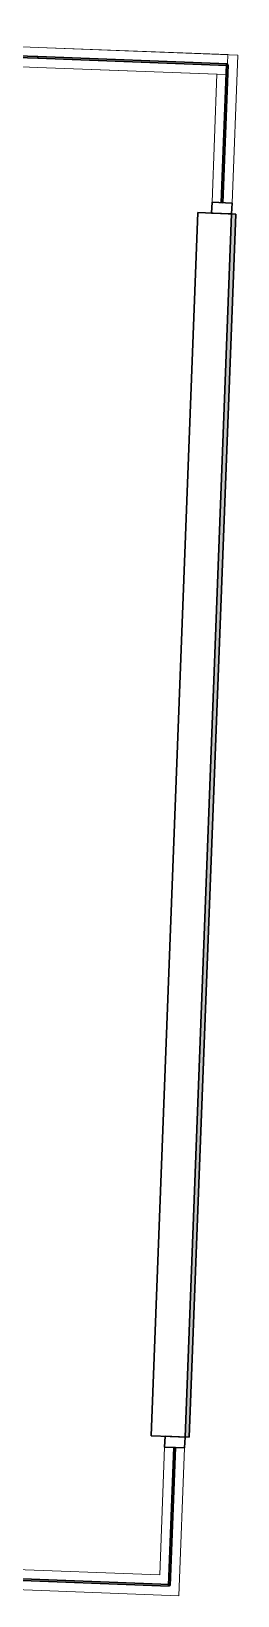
# Model space of a CAD drawing. Header units: millimetres. Extents: x 53282 to 74428, y -557 to 19362.
# Drawn here: x 61548 to 62270, y 13686 to 19155 of the extents above; entities that cross this region are included whole.
import ezdxf

# ---------------------------------------------------------------- set-up
doc = ezdxf.new("R2010")
doc.units = ezdxf.units.MM
doc.header["$MEASUREMENT"] = 0
for name, color, linetype, lineweight in [('A-GLAZ-CURT', 52, 'Continuous', 13), ('A-GLAZ-CWMG', 51, 'Continuous', 13), ('A-WALL-PATT', 111, 'Continuous', 13), ('I-WALL', 2, 'Continuous', 13)]:
    doc.layers.add(name, color=color, linetype=linetype, lineweight=lineweight)

# ---------------------------------------------------------------- blocks, each defined once
blk = doc.blocks.new('System Panel - Glazed 6mm_Centre-9908075-GA PLAN - LEVEL 11')
at = {"layer": 'A-GLAZ-CURT', "lineweight": 30}
for p, q in [((241, 3), (-241, 3)), ((-241, 3), (-241, -3)), ((241, -3), (241, 3)), ((-241, -3), (241, -3))]:
    blk.add_line(p, q, dxfattribs=at)
blk = doc.blocks.new('Rectangular Mullion - JEB_15 x 70mm-10456279-GA PLAN - LEVEL 11')
at = {"layer": 'A-GLAZ-CWMG'}
for p, q in [((-19599.6, 14114.9), (-19599.6, 13667.9)), ((-19529.6, 14114.9), (-19529.6, 13597.9))]:
    blk.add_line(p, q, dxfattribs=at)
blk = doc.blocks.new('System Panel - Glazed 6mm_Centre-10456283-GA PLAN - LEVEL 11')
at = {"layer": 'A-GLAZ-CURT', "lineweight": 30}
for p, q in [((312.7, 3), (-312.7, 3)), ((-312.7, 3), (-312.7, -3)), ((312.7, -3), (312.7, 3)), ((-312.7, -3), (312.7, -3))]:
    blk.add_line(p, q, dxfattribs=at)
blk = doc.blocks.new('Rectangular Mullion - JEB_15 x 70mm-10456280-GA PLAN - LEVEL 11')
at = {"layer": 'A-GLAZ-CWMG'}
for p, q in [((-19599.6, 13667.9), (-20190.1, 13667.9)), ((-19529.6, 13597.9), (-20190.1, 13597.9))]:
    blk.add_line(p, q, dxfattribs=at)
blk = doc.blocks.new('Rectangular Mullion - JEB_38 x 70mm-9907649-GA PLAN - LEVEL 11')
at = {"layer": 'A-GLAZ-CWMG', "lineweight": 30}
for p, q in [((-38, 35), (0, 35)), ((-38, -35), (-38, 35)), ((0, 35), (0, -35)), ((0, -35), (-38, -35))]:
    blk.add_line(p, q, dxfattribs=at)
blk = doc.blocks.new('Rectangular Mullion - JEB_38 x 70mm-9904427-GA PLAN - LEVEL 11')
at = {"layer": 'A-GLAZ-CWMG', "lineweight": 30}
for p, q in [((0, 35), (-38, 35)), ((-38, 35), (-38, -35)), ((0, -35), (0, 35)), ((-38, -35), (0, -35))]:
    blk.add_line(p, q, dxfattribs=at)
blk = doc.blocks.new('System Panel - Glazed 6mm_Centre-9906520-GA PLAN - LEVEL 11')
at = {"layer": 'A-GLAZ-CURT', "lineweight": 30}
for p, q in [((740.5, 3), (-740.5, 3)), ((-740.5, 3), (-740.5, -3)), ((740.5, -3), (740.5, 3)), ((-740.5, -3), (740.5, -3))]:
    blk.add_line(p, q, dxfattribs=at)
blk = doc.blocks.new('Rectangular Mullion - JEB_15 x 70mm-9906517-GA PLAN - LEVEL 11')
at = {"layer": 'A-GLAZ-CWMG'}
for p, q in [((-23227.8, 18988.5), (-24708.8, 18988.5)), ((-23227.8, 18918.5), (-24708.8, 18918.5))]:
    blk.add_line(p, q, dxfattribs=at)
blk = doc.blocks.new('System Panel - Glazed 6mm_Centre-10456326-GA PLAN - LEVEL 11')
at = {"layer": 'A-GLAZ-CURT', "lineweight": 30}
for p, q in [((331.6, 3), (-331.6, 3)), ((-331.6, 3), (-331.6, -3)), ((331.6, -3), (331.6, 3)), ((-331.6, -3), (331.6, -3))]:
    blk.add_line(p, q, dxfattribs=at)
blk = doc.blocks.new('Rectangular Mullion - JEB_15 x 70mm-10554891-GA PLAN - LEVEL 11')
at = {"layer": 'A-GLAZ-CWMG'}
for p, q in [((-19529.6, 18988.5), (-20227.8, 18988.5)), ((-19599.6, 18918.5), (-20227.8, 18918.5))]:
    blk.add_line(p, q, dxfattribs=at)
blk = doc.blocks.new('System Panel - Glazed 6mm_Centre-10554889-GA PLAN - LEVEL 11')
at = {"layer": 'A-GLAZ-CURT', "lineweight": 30}
for p, q in [((241.5, 3), (-241.5, 3)), ((-241.5, 3), (-241.5, -3)), ((241.5, -3), (241.5, 3)), ((-241.5, -3), (241.5, -3))]:
    blk.add_line(p, q, dxfattribs=at)
blk = doc.blocks.new('Rectangular Mullion - JEB_15 x 70mm-10554890-GA PLAN - LEVEL 11')
at = {"layer": 'A-GLAZ-CWMG'}
for p, q in [((-19529.6, 18988.5), (-19529.6, 18470.6)), ((-19599.6, 18918.5), (-19599.6, 18470.6))]:
    blk.add_line(p, q, dxfattribs=at)
blk = doc.blocks.new('System Panel - Glazed 6mm_Centre-V321-GA PLAN - LEVEL 11')
at = {"layer": 'A-GLAZ-CURT', "lineweight": 30}
for p, q in [((740.5, 3), (-740.5, 3)), ((-740.5, 3), (-740.5, -3)), ((740.5, -3), (740.5, 3)), ((-740.5, -3), (740.5, -3))]:
    blk.add_line(p, q, dxfattribs=at)
blk = doc.blocks.new('Rectangular Mullion - JEB_15 x 70mm-V325-GA PLAN - LEVEL 11')
at = {"layer": 'A-GLAZ-CWMG'}
for p, q in [((-23227.8, 18988.5), (-24708.8, 18988.5)), ((-23227.8, 18918.5), (-24708.8, 18918.5))]:
    blk.add_line(p, q, dxfattribs=at)
blk = doc.blocks.new('System Panel - Glazed 6mm_Centre-V327-GA PLAN - LEVEL 11')
at = {"layer": 'A-GLAZ-CURT', "lineweight": 30}
for p, q in [((331.6, 3), (-331.6, 3)), ((-331.6, 3), (-331.6, -3)), ((331.6, -3), (331.6, 3)), ((-331.6, -3), (331.6, -3))]:
    blk.add_line(p, q, dxfattribs=at)
blk = doc.blocks.new('Rectangular Mullion - JEB_15 x 70mm-10456327-GA PLAN - LEVEL 11')
at = {"layer": 'A-GLAZ-CWMG'}
for p, q in [((-19564.6, 18988.5), (-20227.8, 18988.5)), ((-19564.6, 18988.5), (-19564.6, 18956.5)), ((-19567.6, 18918.5), (-20227.8, 18918.5))]:
    blk.add_line(p, q, dxfattribs=at)

msp = doc.modelspace()

# ---------------------------------------------------------------- hatches: boundary and pattern name
at = {"layer": 'A-WALL-PATT'}
msp.add_hatch(color=256, dxfattribs=at).paths.add_polyline_path([(62100.9, 14239.6), (62085.9, 14240.1), (62151.9, 15973.3), (62248.9, 18516.8), (62263.9, 18516.2)])

# ---------------------------------------------------------------- linework, layer by layer
at = {"layer": 'I-WALL', "lineweight": 30}
for p, q in [((62131, 18521.3), (61968, 14244.6)), ((62085.9, 14240.1), (62248.9, 18516.8)), ((62100.9, 14239.6), (62263.9, 18516.2)), ((62263.9, 18516.2), (62131, 18521.3)), ((61968, 14244.6), (62100.9, 14239.6))]:
    msp.add_line(p, q, dxfattribs=at)

# ---------------------------------------------------------------- block references
at = {"layer": 'A-GLAZ-CURT'}
for name, p, rotation in [('System Panel - Glazed 6mm_Centre-9906520-GA PLAN - LEVEL 11', (60831.1, 19092.1), 357.816525054261), ('System Panel - Glazed 6mm_Centre-V321-GA PLAN - LEVEL 11', (60831.1, 19092.1), 357.816525054261), ('System Panel - Glazed 6mm_Centre-10456326-GA PLAN - LEVEL 11', (61902.4, 19051.3), 357.816525054261), ('System Panel - Glazed 6mm_Centre-V327-GA PLAN - LEVEL 11', (61902.4, 19051.3), 357.816525054261), ('System Panel - Glazed 6mm_Centre-10554889-GA PLAN - LEVEL 11', (62224.6, 18797.4), 87.81652505426098), ('System Panel - Glazed 6mm_Centre-9908075-GA PLAN - LEVEL 11', (62040.3, 13962.7), 87.81652505426104), ('System Panel - Glazed 6mm_Centre-10456283-GA PLAN - LEVEL 11', (61718.6, 13733.8), 357.816525054261)]:
    msp.add_blockref(name, p, dxfattribs=dict(at, rotation=rotation))
at = {"layer": 'A-GLAZ-CWMG'}
for name, p, rotation in [('Rectangular Mullion - JEB_15 x 70mm-9906517-GA PLAN - LEVEL 11', (84059.9, -760.8), 357.816525054261), ('Rectangular Mullion - JEB_15 x 70mm-V325-GA PLAN - LEVEL 11', (84059.9, -760.8), 357.816525054261), ('Rectangular Mullion - JEB_15 x 70mm-10554891-GA PLAN - LEVEL 11', (81062, -646.5), 357.816525054261), ('Rectangular Mullion - JEB_15 x 70mm-10456327-GA PLAN - LEVEL 11', (81062, -646.5), 357.816525054261), ('Rectangular Mullion - JEB_15 x 70mm-10554890-GA PLAN - LEVEL 11', (81062, -646.5), 357.816525054261), ('Rectangular Mullion - JEB_38 x 70mm-9904427-GA PLAN - LEVEL 11', (62213.9, 18518.1), 267.8165250542609), ('Rectangular Mullion - JEB_15 x 70mm-10456279-GA PLAN - LEVEL 11', (81062, -646.5), 357.816525054261), ('Rectangular Mullion - JEB_15 x 70mm-10456280-GA PLAN - LEVEL 11', (81062, -646.5), 357.816525054261)]:
    msp.add_blockref(name, p, dxfattribs=dict(at, rotation=rotation))
at = {"layer": 'A-GLAZ-CWMG', "extrusion": (0, 0, -1), "rotation": 92.18347494573898}
msp.add_blockref('Rectangular Mullion - JEB_38 x 70mm-9907649-GA PLAN - LEVEL 11', (-62050.9, 14241.5), dxfattribs=at)

doc.saveas('drawing.dxf')
